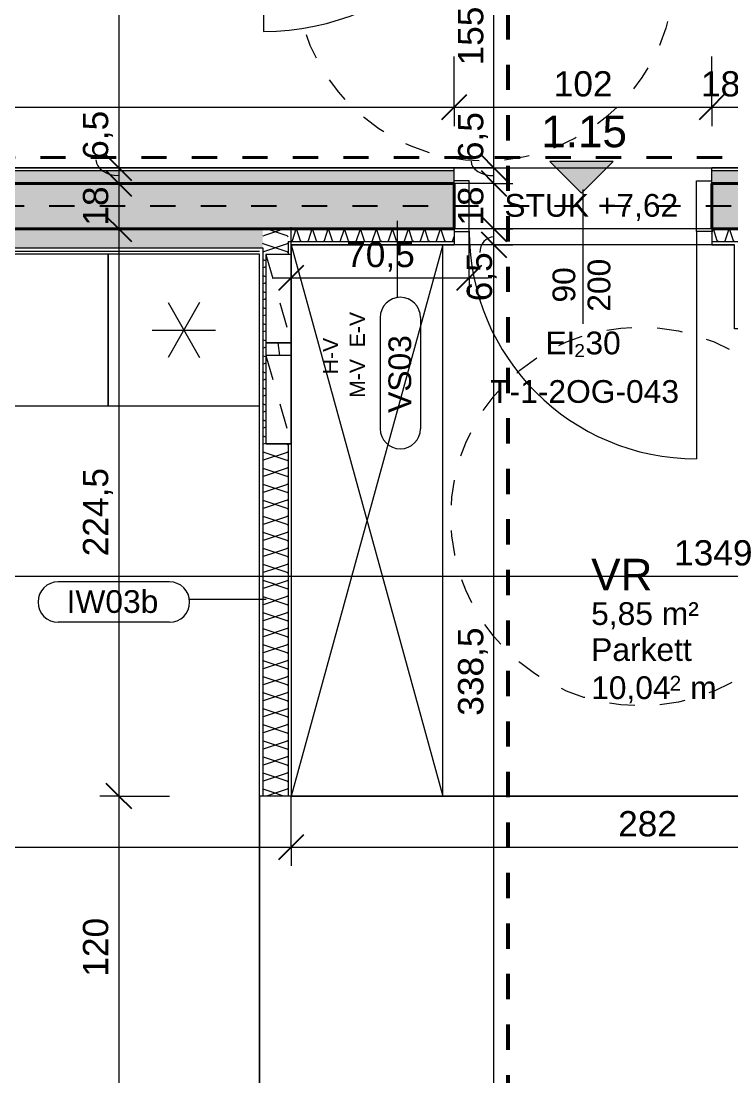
# Model space of a CAD drawing. Header units: metres. Extents: x 3 to 50, y 58.8 to 100.4.
# Drawn here: x 19.338 to 22.153, y 74.944 to 79.123 of the extents above; entities that cross this region are included whole.
import ezdxf

# ---------------------------------------------------------------- set-up
doc = ezdxf.new("R2010")
doc.units = ezdxf.units.M
for name, pattern in [('Achse', [0.009, 0.005, -0.002, 0, -0.002]), ('Strich Punkt Mittel', [0.015875, 0.00635, -0.004763, 0, -0.004763]), ('Verdeckt', [0.003, 0.002, -0.001])]:
    doc.linetypes.add(name, pattern=pattern)
for name, color, linetype, lineweight in [('A_2D', 7, 'Continuous', 13), ('A_Bemassung-50_', 4, 'Continuous', 9), ('A_Bemassung_', 4, 'Continuous', 9), ('A_Beschriftung_', 7, 'Continuous', 9), ('A_Brandabschnitte', 30, 'Verdeckt', 50), ('A_Decken', 8, 'Continuous', 13), ('A_Durchbruch', 7, 'Verdeckt', 5), ('A_Moebel', 6, 'Continuous', 13), ('A_Raeume', 7, 'Continuous', 13), ('A_Raeume_', 7, 'Continuous', 5), ('A_Raeume_Beschriftung_', 7, 'Continuous', 9), ('A_Raster_', 1, 'Continuous', 9), ('A_Sanitaer', 3, 'Continuous', 13), ('A_Tueren', 31, 'Continuous', 13), ('A_Waende', 7, 'Continuous', 13), ('G-ANNO-SYMB_', 111, 'Continuous', 9), ('Text', 130, 'Continuous', 9)]:
    doc.layers.add(name, color=color, linetype=linetype, lineweight=lineweight)
doc.styles.add('Arial_2', font='arial.ttf', dxfattribs={"height": 0.125})
doc.styles.add('Arial_3', font='arial.ttf', dxfattribs={"height": 0.09})
doc.styles.add('Arial_4', font='arial.ttf', dxfattribs={"height": 0.05849})
doc.styles.add('Arial_5', font='arial.ttf', dxfattribs={"height": 0.1})
doc.styles.add('Arial_6', font='arial.ttf', dxfattribs={"height": 0.06})
doc.styles.add('Segoe UI Symbol', font='seguisym.ttf', dxfattribs={"height": 0.09})
doc.dimstyles.new('WGA-Bemaßung', dxfattribs={"dimscale": 0.3048, "dimtxt": 0.102026, "dimasz": 0.328084, "dimexe": 0.246063, "dimexo": 0.0625, "dimgap": 0.04101, "dimtad": 1, "dimdec": 1, "dimlfac": 100, "dimrnd": 0.5, "dimdsep": 46, "dimtxsty": 'Arial_5', "dimblk1": 'OBLIQUE', "dimblk2": 'OBLIQUE', "dimsah": 1, "dimcen": 0.09, "dimdle": 0.246063, "dimazin": 2, "dimtfac": 1, "dimtdec": 4, "dimtix": 1, "dimtmove": 0, "dimatfit": 3, "dimfxl": 0.656168, "dimfxlon": 1, "dimtvp": 1, "dimtolj": 1, "dimtzin": 0, "dimarcsym": 2})
doc.dimstyles.new('WGA-Bemaßung_1', dxfattribs={"dimscale": 0.3048, "dimtxt": 0.102026, "dimasz": 0.328084, "dimexe": 0.246063, "dimexo": 0.0625, "dimgap": 0.04101, "dimtad": 1, "dimdec": 1, "dimlfac": 100, "dimrnd": 0.5, "dimdsep": 46, "dimtxsty": 'Arial_5', "dimblk1": 'OBLIQUE', "dimblk2": 'OBLIQUE', "dimsah": 1, "dimcen": 0.09, "dimdle": 0.246063, "dimazin": 2, "dimtfac": 1, "dimtdec": 4, "dimtix": 1, "dimtmove": 1, "dimatfit": 3, "dimfxl": 0.656168, "dimfxlon": 1, "dimtvp": 1, "dimtolj": 1, "dimtzin": 0, "dimarcsym": 2})
doc.dimstyles.new('WGA-Bemaßung_2', dxfattribs={"dimscale": 0.3048, "dimtxt": 0.102026, "dimasz": 0.328084, "dimexe": 0.246063, "dimexo": 0.0625, "dimgap": 0.04101, "dimtad": 1, "dimdec": 1, "dimlfac": 100, "dimrnd": 0.5, "dimdsep": 46, "dimtxsty": 'Arial_5', "dimblk1": 'OBLIQUE', "dimblk2": 'OBLIQUE', "dimsah": 1, "dimcen": 0.09, "dimdle": 0.246063, "dimazin": 2, "dimtfac": 1, "dimtdec": 4, "dimtix": 1, "dimtmove": 2, "dimatfit": 3, "dimfxl": 0.656168, "dimfxlon": 1, "dimtvp": 1, "dimtolj": 1, "dimtzin": 0, "dimarcsym": 2})
doc.dimstyles.new('WGA-Bemaßung_3', dxfattribs={"dimscale": 0.3048, "dimtxt": 0.102026, "dimasz": 0.328084, "dimexe": 0.246063, "dimexo": 0.0625, "dimgap": 0.04101, "dimtad": 1, "dimdec": 1, "dimlfac": 100, "dimrnd": 0.5, "dimdsep": 46, "dimtxsty": 'Arial_5', "dimblk1": 'OBLIQUE', "dimblk2": 'OBLIQUE', "dimsah": 1, "dimcen": 0.09, "dimdle": 0.246063, "dimazin": 2, "dimtfac": 1, "dimtdec": 4, "dimtix": 1, "dimtmove": 0, "dimatfit": 3, "dimfxl": 0.656168, "dimfxlon": 1, "dimtvp": 1, "dimtolj": 1, "dimtzin": 0, "dimarcsym": 2})

# ---------------------------------------------------------------- blocks, each defined once
blk = doc.blocks.new('UZ_D1 - SL_1000x2000_Schachttür-8451892-263_PP_02OG_BT1')
at = {"layer": 'A_Tueren', "lineweight": 5}
for p, q in [((0.5, 0.0575), (0.5, 1.0575)), ((-0.56, 0.0575), (-0.5, 0.0575)), ((-0.5, 0.0575), (-0.5, -0.0575)), ((0.5, 0.0575), (0.5, -0.0575)), ((0.56, 0.0575), (0.5, 0.0575)), ((-0.5, -0.0575), (-0.56, -0.0575)), ((0.5, -0.0575), (0.56, -0.0575))]:
    blk.add_line(p, q, dxfattribs=at)
blk.add_arc((0.5, 0.0575), 1, 90, 180, dxfattribs=at)
blk = doc.blocks.new('UZ_D1 - SL_0900x2000_Wohnungstür-5426848-263_PP_02OG_BT1')
at = {"layer": 'A_Tueren', "lineweight": 5}
for p, q in [((-0.45, 0.1), (-0.51, 0.1)), ((-0.45, -0.1), (-0.45, 0.1)), ((0.45, 0.1), (0.51, 0.1)), ((0.45, -0.1), (0.45, 0.1)), ((-0.51, -0.1), (-0.45, -0.1)), ((0.51, -0.1), (0.45, -0.1)), ((0.45, -0.1), (0.45, -1))]:
    blk.add_line(p, q, dxfattribs=at)
blk.add_arc((0.45, -0.1), 0.9, 180, 270, dxfattribs=at)
blk = doc.blocks.new('Moeb_Schrank - Schrank_2m_60cm-V80-263_PP_02OG_BT1')
at = {"layer": 'A_Moebel', "color": 8}
for p, q in [((0, 0), (2.1825, 0.6)), ((0, 0.6), (2.1825, 0)), ((2.1825, 0.6), (0, 0.6)), ((0, 0.6), (0, 0)), ((2.1825, 0), (2.1825, 0.6)), ((0, 0), (0.0379, 0)), ((0.3879, 0), (0.4379, 0)), ((0.7879, 0), (2.1825, 0))]:
    blk.add_line(p, q, dxfattribs=at)
blk = doc.blocks.new('Sani_Kueche_Zeile - Tiefe_600-8244226-263_PP_02OG_BT1')
at = {"layer": 'A_Sanitaer'}
for p, q in [((1.8745, -0.5746), (1.8745, 0.0254)), ((-1.2005, -0.2696), (-1.2005, -0.5746)), ((-1.2005, -0.5746), (1.8745, -0.5746))]:
    blk.add_line(p, q, dxfattribs=at)
blk = doc.blocks.new('Allg_Verteiler_Wand - H-V-V81-263_PP_02OG_BT1')
at = {"layer": 'A_2D', "lineweight": 5}
for p, q in [((0.475, 0.0625), (0.125, 0.0625)), ((0.525, 0.0625), (0.475, 0.0625)), ((0.875, 0.0625), (0.525, 0.0625)), ((0.475, -0.0375), (0.525, -0.0375)), ((0.475, -0.0375), (0.525, -0.0375))]:
    blk.add_line(p, q, dxfattribs=at)
at = {"layer": 'A_Durchbruch'}
blk.add_line((0.475, 0.0092), (0.525, 0.0158), dxfattribs=at)
blk.add_line((0.475, 0.0092), (0.525, 0.0158), dxfattribs=at)
blk = doc.blocks.new('Allg_Verteiler_Wand - E-V-11052810-263_PP_02OG_BT1')
at = {"layer": 'A_2D', "lineweight": 5}
for p, q in [((0.475, 0.0625), (0.125, 0.0625)), ((0.125, 0.0625), (0.125, -0.0375)), ((0.475, -0.0375), (0.475, 0.0625)), ((0.475, 0.0625), (0.475, -0.0375)), ((0.125, -0.0375), (0.475, -0.0375)), ((0.125, -0.0375), (0.475, -0.0375))]:
    blk.add_line(p, q, dxfattribs=at)
at = {"layer": 'A_Durchbruch'}
for p, q in [((0.125, -0.0375), (0.475, 0.0625)), ((0.125, 0.0625), (0.125, -0.0375)), ((0.125, -0.0375), (0.475, 0.0625)), ((0.125, 0.0625), (0.125, -0.0375)), ((0.475, 0.0625), (0.475, -0.0375))]:
    blk.add_line(p, q, dxfattribs=at)
blk = doc.blocks.new('Allg_Verteiler_Wand - M-V-11052809-263_PP_02OG_BT1')
at = {"layer": 'A_2D', "lineweight": 5}
for p, q in [((0.475, 0.0625), (0.125, 0.0625)), ((0.125, 0.0625), (0.125, -0.0375)), ((0.475, -0.0375), (0.475, 0.0625)), ((0.475, 0.0625), (0.475, -0.0375)), ((0.125, -0.0375), (0.475, -0.0375)), ((0.125, -0.0375), (0.475, -0.0375))]:
    blk.add_line(p, q, dxfattribs=at)
at = {"layer": 'A_Durchbruch'}
for p, q in [((0.125, -0.0375), (0.475, 0.0625)), ((0.125, 0.0625), (0.125, -0.0375)), ((0.125, -0.0375), (0.475, 0.0625)), ((0.125, 0.0625), (0.125, -0.0375)), ((0.475, 0.0625), (0.475, -0.0375))]:
    blk.add_line(p, q, dxfattribs=at)
blk = doc.blocks.new('MSys_Kueche_Kuehlschrank - 600-V93-263_PP_02OG_BT1')
at = {"layer": 'A_Moebel'}
for p, q in [((-0.6492, 0.0254), (-1.2005, 0.0254)), ((-1.2005, 0.0254), (-1.2005, -0.5746)), ((-0.6492, 0.0254), (-1.2005, 0.0254)), ((-1.2005, 0.0254), (-1.2005, -0.5746)), ((-0.838, -0.1663), (-0.963, -0.3829)), ((-0.963, -0.1663), (-0.838, -0.3829)), ((-1.0255, -0.2746), (-0.7755, -0.2746)), ((-1.2005, -0.5746), (-0.6005, -0.5746)), ((-1.2005, -0.5746), (-0.6005, -0.5746))]:
    blk.add_line(p, q, dxfattribs=at)
blk = doc.blocks.new('DIMBLOCK210-263_PP_02OG_BT1')
at = {"layer": 'A_Bemassung-50_', "transparency": 16777216}
for p, q in [((15.3327, 76.926), (15.3327, 77.126)), ((28.8227, 76.926), (28.8227, 77.126)), ((15.3327, 76.926), (28.8227, 76.926)), ((15.3327, 76.926), (15.3327, 76.851)), ((28.8227, 76.926), (28.8227, 76.851))]:
    blk.add_line(p, q, dxfattribs=at)
at = {"layer": 'A_Bemassung-50_', "lineweight": 35, "transparency": 16777216}
for p, q in [((15.3327, 76.926), (15.3827, 76.976)), ((28.8227, 76.926), (28.8727, 76.976)), ((15.3327, 76.926), (15.2827, 76.876)), ((28.8227, 76.926), (28.7727, 76.876))]:
    blk.add_line(p, q, dxfattribs=at)
at = {"layer": 'A_Bemassung-50_', "color": 0, "transparency": 16777216, "insert": (21.9238, 77.0683), "char_height": 0.1, "width": 0.369177, "attachment_point": 1, "line_spacing_factor": 0.941778, "style": 'Arial_5'}
blk.add_mtext('1349', dxfattribs=at)
blk = doc.blocks.new('_Oblique')
at = {"color": 0, "linetype": 'ByBlock', "lineweight": -2}
blk.add_line((-0.5, -0.5), (0.5, 0.5), dxfattribs=at)
blk = doc.blocks.new('DIMBLOCK241-263_PP_02OG_BT1')
at = {"layer": 'A_Bemassung-50_', "lineweight": 35, "transparency": 16777216}
for p, q in [((21.2107, 78.238), (21.1607, 78.288)), ((21.2107, 78.238), (21.2607, 78.188)), ((21.2107, 74.8555), (21.1607, 74.9055)), ((21.2107, 74.8555), (21.2607, 74.8055))]:
    blk.add_line(p, q, dxfattribs=at)
at = {"layer": 'A_Bemassung-50_', "transparency": 16777216}
for p, q in [((21.2107, 78.238), (21.0107, 78.238)), ((21.2107, 74.8555), (21.2107, 78.238)), ((21.2107, 78.238), (21.2857, 78.238)), ((21.2107, 74.8555), (21.0107, 74.8555)), ((21.2107, 74.8555), (21.2857, 74.8555))]:
    blk.add_line(p, q, dxfattribs=at)
at = {"layer": 'A_Bemassung-50_', "color": 0, "transparency": 16777216, "insert": (21.0683, 76.3733), "char_height": 0.1, "width": 0.416266, "attachment_point": 1, "rotation": 90, "line_spacing_factor": 0.941778, "style": 'Arial_5'}
blk.add_mtext('338,5', dxfattribs=at)
blk = doc.blocks.new('DIMBLOCK242-263_PP_02OG_BT1')
at = {"layer": 'A_Bemassung-50_', "lineweight": 35, "transparency": 16777216}
for p, q in [((21.2107, 78.3005), (21.1607, 78.3505)), ((21.2107, 78.3005), (21.2607, 78.2505)), ((21.2107, 78.238), (21.1607, 78.288)), ((21.2107, 78.238), (21.2607, 78.188))]:
    blk.add_line(p, q, dxfattribs=at)
at = {"layer": 'A_Bemassung-50_', "transparency": 16777216}
for p, q in [((21.2107, 78.3005), (21.0107, 78.3005)), ((21.2107, 78.238), (21.2107, 78.3005)), ((21.2107, 78.3005), (21.2857, 78.3005)), ((21.2107, 78.238), (21.0107, 78.238)), ((21.2107, 78.238), (21.2857, 78.238))]:
    blk.add_line(p, q, dxfattribs=at)
blk.add_ellipse((21.2107, 78.207), major_axis=(0, 0.0622), ratio=0.906055, start_param=0, end_param=1.570796, dxfattribs=at)
at = {"layer": 'A_Bemassung-50_', "color": 0, "transparency": 16777216, "insert": (21.1029, 78.014), "char_height": 0.1, "width": 0.231677, "attachment_point": 1, "rotation": 90, "line_spacing_factor": 0.941778, "style": 'Arial_5'}
blk.add_mtext('6,5', dxfattribs=at)
blk = doc.blocks.new('DIMBLOCK243-263_PP_02OG_BT1')
at = {"layer": 'A_Bemassung-50_', "lineweight": 35, "transparency": 16777216}
for p, q in [((21.2107, 78.4805), (21.1607, 78.5305)), ((21.2107, 78.4805), (21.2607, 78.4305)), ((21.2107, 78.3005), (21.1607, 78.3505)), ((21.2107, 78.3005), (21.2607, 78.2505))]:
    blk.add_line(p, q, dxfattribs=at)
at = {"layer": 'A_Bemassung-50_', "transparency": 16777216}
for p, q in [((21.2107, 78.4805), (21.0107, 78.4805)), ((21.2107, 78.3005), (21.2107, 78.4805)), ((21.2107, 78.4805), (21.2857, 78.4805)), ((21.2107, 78.3005), (21.0107, 78.3005)), ((21.2107, 78.3005), (21.2857, 78.3005))]:
    blk.add_line(p, q, dxfattribs=at)
at = {"layer": 'A_Bemassung-50_', "color": 0, "transparency": 16777216, "insert": (21.0683, 78.3136), "char_height": 0.1, "width": 0.184588, "attachment_point": 1, "rotation": 90, "line_spacing_factor": 0.941778, "style": 'Arial_5'}
blk.add_mtext('18', dxfattribs=at)
blk = doc.blocks.new('DIMBLOCK244-263_PP_02OG_BT1')
at = {"layer": 'A_Bemassung-50_', "lineweight": 35, "transparency": 16777216}
for p, q in [((21.2107, 78.543), (21.1607, 78.593)), ((21.2107, 78.543), (21.2607, 78.493)), ((21.2107, 78.4805), (21.1607, 78.5305)), ((21.2107, 78.4805), (21.2607, 78.4305))]:
    blk.add_line(p, q, dxfattribs=at)
at = {"layer": 'A_Bemassung-50_', "transparency": 16777216}
for p, q in [((21.2107, 78.543), (21.0107, 78.543)), ((21.2107, 78.4805), (21.2107, 78.543)), ((21.2107, 78.543), (21.2857, 78.543)), ((21.2107, 78.4805), (21.0107, 78.4805)), ((21.2107, 78.4805), (21.2857, 78.4805))]:
    blk.add_line(p, q, dxfattribs=at)
blk.add_ellipse((21.2107, 78.5691), major_axis=(0.091, 0), ratio=0.630823, start_param=3.141593, end_param=4.712389, dxfattribs=at)
at = {"layer": 'A_Bemassung-50_', "color": 0, "transparency": 16777216, "insert": (21.0683, 78.5691), "char_height": 0.1, "width": 0.231677, "attachment_point": 1, "rotation": 90, "line_spacing_factor": 0.941778, "style": 'Arial_5'}
blk.add_mtext('6,5', dxfattribs=at)
blk = doc.blocks.new('DIMBLOCK245-263_PP_02OG_BT1')
at = {"layer": 'A_Bemassung-50_', "lineweight": 35, "transparency": 16777216}
for p, q in [((21.2107, 80.093), (21.1607, 80.143)), ((21.2107, 80.093), (21.2607, 80.043)), ((21.2107, 78.543), (21.1607, 78.593)), ((21.2107, 78.543), (21.2607, 78.493))]:
    blk.add_line(p, q, dxfattribs=at)
at = {"layer": 'A_Bemassung-50_', "transparency": 16777216}
for p, q in [((21.2107, 80.093), (21.0107, 80.093)), ((21.2107, 78.543), (21.2107, 80.093)), ((21.2107, 80.093), (21.2857, 80.093)), ((21.2107, 78.543), (21.0107, 78.543)), ((21.2107, 78.543), (21.2857, 78.543))]:
    blk.add_line(p, q, dxfattribs=at)
at = {"layer": 'A_Bemassung-50_', "color": 0, "transparency": 16777216, "insert": (21.0683, 78.9478), "char_height": 0.1, "width": 0.276883, "attachment_point": 1, "rotation": 90, "line_spacing_factor": 0.941778, "style": 'Arial_5'}
blk.add_mtext('155', dxfattribs=at)
blk = doc.blocks.new('DIMBLOCK536-263_PP_02OG_BT1')
at = {"layer": 'A_Bemassung-50_', "transparency": 16777216}
for p, q in [((21.0527, 78.7829), (21.0527, 78.9829)), ((16.5127, 78.7829), (16.5127, 78.8579)), ((16.5127, 78.7829), (21.0527, 78.7829)), ((16.5127, 78.7829), (16.5127, 78.5829)), ((21.0527, 78.7829), (21.0527, 78.7079))]:
    blk.add_line(p, q, dxfattribs=at)
at = {"layer": 'A_Bemassung-50_', "lineweight": 35, "transparency": 16777216}
for p, q in [((16.5127, 78.7829), (16.5627, 78.8329)), ((21.0527, 78.7829), (21.1027, 78.8329)), ((16.5127, 78.7829), (16.4627, 78.7329)), ((21.0527, 78.7829), (21.0027, 78.7329))]:
    blk.add_line(p, q, dxfattribs=at)
at = {"layer": 'A_Bemassung-50_', "color": 0, "transparency": 16777216, "insert": (18.6673, 78.9252), "char_height": 0.1, "width": 0.276883, "attachment_point": 1, "line_spacing_factor": 0.941778, "style": 'Arial_5'}
blk.add_mtext('454', dxfattribs=at)
blk = doc.blocks.new('DIMBLOCK537-263_PP_02OG_BT1')
at = {"layer": 'A_Bemassung-50_', "transparency": 16777216}
for p, q in [((21.0527, 78.7829), (21.0527, 78.9829)), ((22.0727, 78.7829), (22.0727, 78.9829)), ((21.0527, 78.7829), (22.0727, 78.7829)), ((21.0527, 78.7829), (21.0527, 78.7079)), ((22.0727, 78.7829), (22.0727, 78.7079))]:
    blk.add_line(p, q, dxfattribs=at)
at = {"layer": 'A_Bemassung-50_', "lineweight": 35, "transparency": 16777216}
for p, q in [((21.0527, 78.7829), (21.1027, 78.8329)), ((22.0727, 78.7829), (22.1227, 78.8329)), ((21.0527, 78.7829), (21.0027, 78.7329)), ((22.0727, 78.7829), (22.0227, 78.7329))]:
    blk.add_line(p, q, dxfattribs=at)
at = {"layer": 'A_Bemassung-50_', "color": 0, "transparency": 16777216, "insert": (21.4473, 78.9252), "char_height": 0.1, "width": 0.276883, "attachment_point": 1, "line_spacing_factor": 0.941778, "style": 'Arial_5'}
blk.add_mtext('102', dxfattribs=at)
blk = doc.blocks.new('DIMBLOCK538-263_PP_02OG_BT1')
at = {"layer": 'A_Bemassung-50_', "transparency": 16777216}
for p, q in [((22.0727, 78.7829), (22.0727, 78.9829)), ((22.2577, 78.7829), (22.2577, 78.8579)), ((22.0727, 78.7829), (22.2577, 78.7829)), ((22.0727, 78.7829), (22.0727, 78.7079)), ((22.2577, 78.7829), (22.2577, 78.5829))]:
    blk.add_line(p, q, dxfattribs=at)
at = {"layer": 'A_Bemassung-50_', "lineweight": 35, "transparency": 16777216}
for p, q in [((22.0727, 78.7829), (22.1227, 78.8329)), ((22.2577, 78.7829), (22.3077, 78.8329)), ((22.0727, 78.7829), (22.0227, 78.7329)), ((22.2577, 78.7829), (22.2077, 78.7329))]:
    blk.add_line(p, q, dxfattribs=at)
at = {"layer": 'A_Bemassung-50_', "color": 0, "transparency": 16777216, "insert": (22.0302, 78.9252), "char_height": 0.1, "width": 0.323972, "attachment_point": 1, "line_spacing_factor": 0.941778, "style": 'Arial_5'}
blk.add_mtext('18,5', dxfattribs=at)
blk = doc.blocks.new('BS_Tuer_PP - unten-10002439-263_PP_02OG_BT1')
at = {"layer": 'A_Beschriftung_'}
blk.add_line((0, 0.000124), (0, -0.010513), dxfattribs=at)
blk = doc.blocks.new('BS_Raum_Top_Pfeil - unten_rechts-2842559-263_PP_02OG_BT1')
at = {"layer": 'A_Raeume_Beschriftung_'}
blk.add_hatch(color=256, dxfattribs=at).paths.add_polyline_path([(-0.0025, -0.0075), (0, -0.005), (0.0025, -0.0075)])
for p, q in [((0, -0.005), (-0.0025, -0.0075)), ((0.0025, -0.0075), (0, -0.005)), ((-0.0025, -0.0075), (0.0025, -0.0075))]:
    blk.add_line(p, q, dxfattribs=at)
blk = doc.blocks.new('DIMBLOCK572-263_PP_02OG_BT1')
at = {"layer": 'A_Bemassung-50_', "transparency": 16777216}
for p, q in [((20.4077, 78.1072), (20.4077, 78.3072)), ((21.1127, 78.1072), (21.1127, 78.3072)), ((20.3327, 78.1072), (21.1877, 78.1072)), ((20.4077, 78.1072), (20.4077, 78.0322)), ((21.1127, 78.1072), (21.1127, 78.0322))]:
    blk.add_line(p, q, dxfattribs=at)
at = {"layer": 'A_Bemassung-50_', "lineweight": 35, "transparency": 16777216}
for p, q in [((20.4077, 78.1072), (20.4577, 78.1572)), ((21.1127, 78.1072), (21.1627, 78.1572)), ((20.4077, 78.1072), (20.3577, 78.0572)), ((21.1127, 78.1072), (21.0627, 78.0572))]:
    blk.add_line(p, q, dxfattribs=at)
at = {"layer": 'A_Bemassung-50_', "color": 0, "transparency": 16777216, "insert": (20.6252, 78.2495), "char_height": 0.1, "width": 0.323972, "attachment_point": 1, "line_spacing_factor": 0.941778, "style": 'Arial_5'}
blk.add_mtext('70,5', dxfattribs=at)
blk = doc.blocks.new('DIMBLOCK611-263_PP_02OG_BT1')
at = {"layer": 'A_Bemassung-50_', "transparency": 16777216}
for p, q in [((15.5752, 75.8535), (15.5752, 76.0535)), ((20.4077, 75.8535), (20.4077, 76.0535)), ((15.5752, 75.8535), (20.4077, 75.8535)), ((15.5752, 75.8535), (15.5752, 75.7785)), ((20.4077, 75.8535), (20.4077, 75.7785))]:
    blk.add_line(p, q, dxfattribs=at)
at = {"layer": 'A_Bemassung-50_', "lineweight": 35, "transparency": 16777216}
for p, q in [((15.5752, 75.8535), (15.6252, 75.9035)), ((20.4077, 75.8535), (20.4577, 75.9035)), ((15.5752, 75.8535), (15.5252, 75.8035)), ((20.4077, 75.8535), (20.3577, 75.8035))]:
    blk.add_line(p, q, dxfattribs=at)
at = {"layer": 'A_Bemassung-50_', "color": 0, "transparency": 16777216, "insert": (17.818, 75.9958), "char_height": 0.1, "width": 0.416266, "attachment_point": 1, "line_spacing_factor": 0.941778, "style": 'Arial_5'}
blk.add_mtext('483,5', dxfattribs=at)
blk = doc.blocks.new('DIMBLOCK612-263_PP_02OG_BT1')
at = {"layer": 'A_Bemassung-50_', "transparency": 16777216}
for p, q in [((20.4077, 75.8535), (20.4077, 76.0535)), ((23.2277, 75.8535), (23.2277, 76.0535)), ((20.4077, 75.8535), (23.2277, 75.8535)), ((20.4077, 75.8535), (20.4077, 75.7785)), ((23.2277, 75.8535), (23.2277, 75.7785))]:
    blk.add_line(p, q, dxfattribs=at)
at = {"layer": 'A_Bemassung-50_', "lineweight": 35, "transparency": 16777216}
for p, q in [((20.4077, 75.8535), (20.4577, 75.9035)), ((23.2277, 75.8535), (23.2777, 75.9035)), ((20.4077, 75.8535), (20.3577, 75.8035)), ((23.2277, 75.8535), (23.1777, 75.8035))]:
    blk.add_line(p, q, dxfattribs=at)
at = {"layer": 'A_Bemassung-50_', "color": 0, "transparency": 16777216, "insert": (21.7023, 75.9958), "char_height": 0.1, "width": 0.276883, "attachment_point": 1, "line_spacing_factor": 0.941778, "style": 'Arial_5'}
blk.add_mtext('282', dxfattribs=at)
blk = doc.blocks.new('DIMBLOCK648-263_PP_02OG_BT1')
at = {"layer": 'A_Bemassung-50_', "lineweight": 35, "transparency": 16777216}
for p, q in [((19.7253, 80.093), (19.6753, 80.143)), ((19.7253, 80.093), (19.7753, 80.043)), ((19.7253, 78.543), (19.6753, 78.593)), ((19.7253, 78.543), (19.7753, 78.493))]:
    blk.add_line(p, q, dxfattribs=at)
at = {"layer": 'A_Bemassung-50_', "transparency": 16777216}
for p, q in [((19.7253, 80.093), (19.6503, 80.093)), ((19.7253, 80.093), (19.7253, 78.543)), ((19.7253, 80.093), (19.9253, 80.093)), ((19.7253, 78.543), (19.6503, 78.543)), ((19.7253, 78.543), (19.9253, 78.543))]:
    blk.add_line(p, q, dxfattribs=at)
at = {"layer": 'A_Bemassung-50_', "color": 0, "transparency": 16777216, "insert": (19.583, 79.2026), "char_height": 0.1, "width": 0.276883, "attachment_point": 1, "rotation": 90, "line_spacing_factor": 0.941778, "style": 'Arial_5'}
blk.add_mtext('155', dxfattribs=at)
blk = doc.blocks.new('DIMBLOCK649-263_PP_02OG_BT1')
at = {"layer": 'A_Bemassung-50_', "lineweight": 35, "transparency": 16777216}
for p, q in [((19.7253, 78.543), (19.6753, 78.593)), ((19.7253, 78.543), (19.7753, 78.493)), ((19.7253, 78.4805), (19.6753, 78.5305)), ((19.7253, 78.4805), (19.7753, 78.4305))]:
    blk.add_line(p, q, dxfattribs=at)
at = {"layer": 'A_Bemassung-50_', "transparency": 16777216}
for p, q in [((19.7253, 78.543), (19.6503, 78.543)), ((19.7253, 78.543), (19.7253, 78.4805)), ((19.7253, 78.543), (19.9253, 78.543)), ((19.7253, 78.4805), (19.6503, 78.4805)), ((19.7253, 78.4805), (19.9253, 78.4805))]:
    blk.add_line(p, q, dxfattribs=at)
blk.add_ellipse((19.7253, 78.5743), major_axis=(0.091, 0), ratio=0.687295, start_param=3.141593, end_param=4.712389, dxfattribs=at)
at = {"layer": 'A_Bemassung-50_', "color": 0, "transparency": 16777216, "insert": (19.583, 78.5743), "char_height": 0.1, "width": 0.231677, "attachment_point": 1, "rotation": 90, "line_spacing_factor": 0.941778, "style": 'Arial_5'}
blk.add_mtext('6,5', dxfattribs=at)
blk = doc.blocks.new('DIMBLOCK650-263_PP_02OG_BT1')
at = {"layer": 'A_Bemassung-50_', "lineweight": 35, "transparency": 16777216}
for p, q in [((19.7253, 78.4805), (19.6753, 78.5305)), ((19.7253, 78.4805), (19.7753, 78.4305)), ((19.7253, 78.3005), (19.6753, 78.3505)), ((19.7253, 78.3005), (19.7753, 78.2505))]:
    blk.add_line(p, q, dxfattribs=at)
at = {"layer": 'A_Bemassung-50_', "transparency": 16777216}
for p, q in [((19.7253, 78.4805), (19.6503, 78.4805)), ((19.7253, 78.4805), (19.7253, 78.3005)), ((19.7253, 78.4805), (19.9253, 78.4805)), ((19.7253, 78.3005), (19.6503, 78.3005)), ((19.7253, 78.3005), (19.9253, 78.3005))]:
    blk.add_line(p, q, dxfattribs=at)
at = {"layer": 'A_Bemassung-50_', "color": 0, "transparency": 16777216, "insert": (19.583, 78.3136), "char_height": 0.1, "width": 0.184588, "attachment_point": 1, "rotation": 90, "line_spacing_factor": 0.941778, "style": 'Arial_5'}
blk.add_mtext('18', dxfattribs=at)
blk = doc.blocks.new('DIMBLOCK651-263_PP_02OG_BT1')
at = {"layer": 'A_Bemassung-50_', "lineweight": 35, "transparency": 16777216}
for p, q in [((19.7253, 78.3005), (19.6753, 78.3505)), ((19.7253, 78.3005), (19.7753, 78.2505)), ((19.7253, 76.0555), (19.6753, 76.1055)), ((19.7253, 76.0555), (19.7753, 76.0055))]:
    blk.add_line(p, q, dxfattribs=at)
at = {"layer": 'A_Bemassung-50_', "transparency": 16777216}
for p, q in [((19.7253, 78.3005), (19.6503, 78.3005)), ((19.7253, 78.3005), (19.7253, 76.0555)), ((19.7253, 78.3005), (19.9253, 78.3005)), ((19.7253, 76.0555), (19.6503, 76.0555)), ((19.7253, 76.0555), (19.9253, 76.0555))]:
    blk.add_line(p, q, dxfattribs=at)
at = {"layer": 'A_Bemassung-50_', "color": 0, "transparency": 16777216, "insert": (19.583, 77.0046), "char_height": 0.1, "width": 0.416266, "attachment_point": 1, "rotation": 90, "line_spacing_factor": 0.941778, "style": 'Arial_5'}
blk.add_mtext('224,5', dxfattribs=at)
blk = doc.blocks.new('DIMBLOCK652-263_PP_02OG_BT1')
at = {"layer": 'A_Bemassung-50_', "lineweight": 35, "transparency": 16777216}
for p, q in [((19.7253, 76.0555), (19.6753, 76.1055)), ((19.7253, 76.0555), (19.7753, 76.0055)), ((19.7253, 74.8555), (19.6753, 74.9055)), ((19.7253, 74.8555), (19.7753, 74.8055))]:
    blk.add_line(p, q, dxfattribs=at)
at = {"layer": 'A_Bemassung-50_', "transparency": 16777216}
for p, q in [((19.7253, 76.0555), (19.6503, 76.0555)), ((19.7253, 76.0555), (19.7253, 74.8555)), ((19.7253, 76.0555), (19.9253, 76.0555)), ((19.7253, 74.8555), (19.6503, 74.8555)), ((19.7253, 74.8555), (19.9253, 74.8555))]:
    blk.add_line(p, q, dxfattribs=at)
at = {"layer": 'A_Bemassung-50_', "color": 0, "transparency": 16777216, "insert": (19.583, 75.3401), "char_height": 0.1, "width": 0.276883, "attachment_point": 1, "rotation": 90, "line_spacing_factor": 0.941778, "style": 'Arial_5'}
blk.add_mtext('120', dxfattribs=at)
blk = doc.blocks.new('BS_Wand_Lollipop - links_unten-2026911-263_PP_02OG_BT1')
at = {"layer": 'A_Beschriftung_'}
for p, q in [((-0.00467, 0.001367), (-0.01347, 0.001367)), ((-0.003087, 0), (0.003, 0)), ((-0.00467, -0.001833), (-0.01347, -0.001833))]:
    blk.add_line(p, q, dxfattribs=at)
for centre, start, end in [((-0.01347, -0.000233), 90, 270), ((-0.00467, -0.000233), 270, 90)]:
    blk.add_arc(centre, 0.0016, start, end, dxfattribs=at)

msp = doc.modelspace()

# ---------------------------------------------------------------- hatches: boundary and pattern name
at = {"layer": 'A_Waende', "lineweight": 5}
h = msp.add_hatch(dxfattribs=at)
h.set_pattern_fill('FP_14', color=250, angle=-225, style=0, pattern_type=2)
h.set_pattern_definition([(225, (28.90794, 78.54259), (-0.12700345, -0.2539998), [0.02245, -0.15715]), (225, (28.85986, 78.43228), (-0.12700345, -0.2539998), [0.02245, -0.15715]), (225, (28.8443, 78.54259), (-0.12700345, -0.2539998), [0.02245, -0.15715]), (225, (28.79692, 78.43158), (-0.12700345, -0.2539998), [0.02245, -0.15715]), (251.565, (28.892383, 78.527036), (-0.12700069, -0.50799766), [0.0502, -0.35141]), (251.565, (28.87612, 78.47966), (-0.12700069, -0.50799766), [0.0502, -0.35141]), (251.565, (28.828743, 78.527036), (-0.12700069, -0.50799766), [0.0502, -0.35141]), (251.565, (28.81248, 78.47966), (-0.12700069, -0.50799766), [0.0502, -0.35141]), (315, (28.89168, 78.43158), (-0.12700345, 0.2539998), [0.02245, -0.15715]), (315, (28.8443, 78.54259), (-0.12700345, 0.2539998), [0.02245, -0.15715]), (315, (28.82804, 78.43158), (-0.12700345, 0.2539998), [0.02245, -0.15715]), (315, (28.78066, 78.54259), (-0.12700345, 0.2539998), [0.02245, -0.15715]), (288.435, (28.87612, 78.47966), (-0.12700069, 0.50799766), [0.0502, -0.35141]), (288.435, (28.859856, 78.527036), (-0.12700069, 0.50799766), [0.0502, -0.35141]), (288.435, (28.81248, 78.47966), (-0.12700069, 0.50799766), [0.0502, -0.35141]), (288.435, (28.796217, 78.527036), (-0.12700069, 0.50799766), [0.0502, -0.35141])])
h.paths.add_polyline_path([(21.0277, 78.4805), (21.0527, 78.4805), (21.0527, 78.5305), (15.5127, 78.5305), (15.5127, 78.4805), (20.234, 78.4805)])
h.paths.add_polyline_path([(42.2184, 78.4805), (42.3027, 78.4805), (42.3027, 78.5305), (36.6327, 78.5305), (36.6327, 78.4805), (41.9573, 78.4805)])
h.paths.add_polyline_path([(30.132, 78.4805), (35.6127, 78.4805), (35.6127, 78.5305), (22.0727, 78.5305), (22.0727, 78.4805), (29.0027, 78.4805)])
h = msp.add_hatch(dxfattribs=at)
h.set_pattern_fill('FP_4', color=250, style=0, pattern_type=2)
h.set_pattern_definition([(45, (0, 0), (-0.08980256, 0.08980256), []), (45, (0.0898, 0), (-0.08980256, 0.08980256), [0.0635, -0.03175])])
h.paths.add_polyline_path([(20.5875, 78.3005), (21.0527, 78.3005), (21.0527, 78.4805), (15.5127, 78.4805), (15.5127, 78.3005), (20.4915, 78.3005)])
h.paths.add_polyline_path([(23.3527, 78.3005), (35.6127, 78.3005), (35.6127, 78.4805), (22.0727, 78.4805), (22.0727, 78.3005), (23.3377, 78.3005)])
h.paths.add_polyline_path([(36.7527, 78.3005), (42.3027, 78.3005), (42.3027, 78.4805), (36.6327, 78.4805), (36.6327, 78.3005), (36.7352, 78.3005)])
h = msp.add_hatch(dxfattribs=at)
h.set_pattern_fill('FP_108', color=250, angle=135, style=0, pattern_type=2)
h.set_pattern_definition([(45, (18.44559, 78.20035), (0.1270034, 0.254), [0.02245, -0.15715]), (45, (18.49296, 78.31137), (0.1270034, 0.254), [0.02245, -0.15715]), (45, (18.50923, 78.20035), (0.1270034, 0.254), [0.02245, -0.15715]), (45, (18.5566, 78.31137), (0.1270034, 0.254), [0.02245, -0.15715]), (71.565, (18.461144, 78.21591), (0.1270007, 0.5079977), [0.0502, -0.35141]), (71.565, (18.4767, 78.263993), (0.1270007, 0.50799766), [0.0502, -0.35141]), (71.565, (18.524783, 78.21591), (0.1270007, 0.50799766), [0.0502, -0.35141]), (71.565, (18.54034, 78.263993), (0.1270007, 0.50799766), [0.0502, -0.35141]), (135, (18.46114, 78.31208), (0.1270034, -0.254), [0.02245, -0.15715]), (135, (18.50923, 78.20035), (0.1270034, -0.254), [0.02245, -0.15715]), (135, (18.52478, 78.31208), (0.1270034, -0.254), [0.02245, -0.15715]), (135, (18.57216, 78.20106), (0.1270034, -0.254), [0.02245, -0.15715]), (108.435, (18.4767, 78.263993), (0.1270007, -0.50799766), [0.0502, -0.35141]), (108.435, (18.492964, 78.216617), (0.1270007, -0.50799766), [0.0502, -0.35141]), (108.435, (18.54034, 78.263993), (0.1270007, -0.50799766), [0.0502, -0.35141]), (108.435, (18.556603, 78.216617), (0.1270007, -0.50799766), [0.0502, -0.35141])])
h.paths.add_polyline_path([(20.234, 78.2255), (20.2952, 78.2255), (20.2952, 78.3005), (16.6077, 78.3005), (16.6077, 78.2255), (20.2003, 78.2255)])
h = msp.add_hatch(dxfattribs=at)
h.set_pattern_fill('FP_117', color=250, angle=315, style=0, pattern_type=2)
h.set_pattern_definition([(135, (20.4071, 77.17788), (-0.254, 0.1270034), [0.02245, -0.15715]), (135, (20.29679, 77.22596), (-0.254, 0.1270034), [0.02245, -0.15715]), (135, (20.4071, 77.24152), (-0.254, 0.1270034), [0.02245, -0.15715]), (135, (20.29609, 77.28889), (-0.254, 0.1270034), [0.02245, -0.15715]), (161.565, (20.391545, 77.193433), (-0.5079977, 0.1270007), [0.0502, -0.35141]), (161.565, (20.34417, 77.209697), (-0.5079977, 0.1270007), [0.0502, -0.35141]), (161.565, (20.391545, 77.257073), (-0.5079977, 0.1270007), [0.0502, -0.35141]), (161.565, (20.34417, 77.273336), (-0.5079977, 0.1270007), [0.0502, -0.35141]), (225, (20.29679, 77.19343), (0.254, 0.1270034), [0.02245, -0.15715]), (225, (20.4071, 77.24152), (0.254, 0.1270034), [0.02245, -0.15715]), (225, (20.29679, 77.25707), (0.254, 0.1270034), [0.02245, -0.15715]), (225, (20.40781, 77.30445), (0.254, 0.1270034), [0.02245, -0.15715]), (198.435, (20.34417, 77.209697), (0.5079977, 0.1270007), [0.0502, -0.35141]), (198.435, (20.391545, 77.22596), (0.5079977, 0.1270007), [0.0502, -0.35141]), (198.435, (20.34417, 77.273336), (0.5079977, 0.1270007), [0.0502, -0.35141]), (198.435, (20.392252, 77.288893), (0.5079977, 0.1270007), [0.0502, -0.35141])])
h.paths.add_polyline_path([(20.3952, 76.0555), (20.3952, 77.4501), (20.3077, 77.4501), (20.3077, 78.2001), (20.3952, 78.2005), (20.3952, 78.3005), (20.2952, 78.3005), (20.2952, 76.0555)])
h = msp.add_hatch(dxfattribs=at)
h.set_pattern_fill('FP_168', color=250, angle=135, style=0, pattern_type=2)
h.set_pattern_definition([(45, (21.28533, 78.23854), (0.1270034, 0.254), [0.02245, -0.15715]), (45, (21.3327, 78.34955), (0.1270034, 0.254), [0.02245, -0.15715]), (45, (21.34826, 78.23783), (0.1270034, 0.254), [0.02245, -0.15715]), (45, (21.39634, 78.34955), (0.1270034, 0.254), [0.02245, -0.15715]), (71.565, (21.300885, 78.254093), (0.1270007, 0.5079977), [0.0502, -0.35141]), (71.565, (21.31715, 78.30147), (0.1270007, 0.5079977), [0.0502, -0.35141]), (71.565, (21.364524, 78.254093), (0.1270007, 0.5079977), [0.0502, -0.35141]), (71.565, (21.380788, 78.30147), (0.1270007, 0.5079977), [0.0502, -0.35141]), (135, (21.300885, 78.34885), (0.1270034, -0.254), [0.02245, -0.15715]), (135, (21.34826, 78.23783), (0.1270034, -0.254), [0.02245, -0.15715]), (135, (21.36452, 78.34885), (0.1270034, -0.254), [0.02245, -0.15715]), (135, (21.4119, 78.23783), (0.1270034, -0.254), [0.02245, -0.15715]), (108.435, (21.31715, 78.30147), (0.1270007, -0.5079977), [0.0502, -0.35141]), (108.435, (21.332704, 78.253386), (0.1270007, -0.5079977), [0.0502, -0.35141]), (108.435, (21.380788, 78.30147), (0.1270007, -0.5079977), [0.0502, -0.35141]), (108.435, (21.396344, 78.253386), (0.1270007, -0.5079977), [0.0502, -0.35141])])
h.paths.add_polyline_path([(22.2077, 78.2505), (22.2077, 78.3005), (22.0727, 78.3005), (22.0727, 78.2505), (22.1927, 78.2505)])
h.paths.add_polyline_path([(20.4077, 78.2505), (21.0527, 78.2505), (21.0527, 78.3005), (20.3952, 78.3005), (20.3952, 78.2505)])

# ---------------------------------------------------------------- linework, layer by layer
at = {"layer": 'A_2D', "linetype": 'Verdeckt', "lineweight": 5}
for centre in [(21.1745, 79.319), (21.7901, 77.1623)]:
    msp.add_circle(centre, 0.75, dxfattribs=at)
at = {"layer": 'A_Brandabschnitte'}
msp.add_line((15.6144, 78.583), (42.2544, 78.583), dxfattribs=at)
at = {"layer": 'A_Decken'}
for p, q in [((22.0727, 78.3005), (21.0527, 78.3005)), ((20.2827, 78.2005), (16.6077, 78.2005)), ((20.4077, 77.4501), (20.4077, 76.0555))]:
    msp.add_line(p, q, dxfattribs=at)
at = {"layer": 'A_Raeume', "color": 8, "linetype": 'Verdeckt'}
for p, q in [((20.2827, 76.0555), (20.2827, 74.8555)), ((20.4077, 76.0555), (21.0077, 76.0555)), ((21.0077, 76.0555), (22.6277, 76.0555))]:
    msp.add_line(p, q, dxfattribs=at)
at = {"layer": 'A_Raeume_', "flags": 128}
for points in [[(42.3027, 78.543), (42.3027, 80.093), (22.0777, 80.093), (22.0147, 80.093), (21.4152, 80.093), (20.2393, 80.093), (20.2377, 80.093), (20.1477, 80.1555), (18.3293, 80.1555), (18.3277, 80.1555), (18.3277, 80.093), (15.5752, 80.093), (15.5752, 78.543)], [(23.2527, 77.9055), (22.1627, 77.9055), (22.1627, 78.238), (20.4077, 78.238), (20.4077, 76.0555), (20.4204, 76.0555), (23.2527, 76.0555)], [(15.5752, 71.178), (19.1391, 71.178), (19.1391, 74.8555), (20.2827, 74.8555), (20.2827, 75.9177), (20.2827, 76.0555), (20.2827, 78.2005), (16.6077, 78.2005), (16.6077, 77.9055), (15.5752, 77.9055)], [(20.2827, 74.8555), (22.1677, 74.8555), (25.3941, 74.8555), (27.1977, 74.8555), (27.1977, 75.973), (27.1977, 76.0555), (24.4077, 76.0555), (23.3027, 76.0555), (23.2777, 76.0555), (23.1497, 76.0555), (20.2827, 76.0555)]]:
    msp.add_lwpolyline(points, close=True, dxfattribs=at)
at = {"layer": 'A_Raster_', "linetype": 'Strich Punkt Mittel', "lineweight": 35}
msp.add_line((48.1498, 78.3905), (3.3483, 78.3905), dxfattribs=at)
at = {"layer": 'A_Waende', "color": 10}
for p, q in [((21.0527, 78.543), (15.5752, 78.543)), ((21.0527, 78.5305), (21.0527, 78.543)), ((35.6127, 78.543), (22.0727, 78.543)), ((22.0727, 78.5305), (22.0727, 78.543)), ((21.0527, 78.5305), (15.5627, 78.5305)), ((35.6127, 78.5305), (22.0727, 78.5305)), ((20.3952, 78.2505), (20.3952, 78.2001)), ((20.3952, 78.2505), (21.0527, 78.2505)), ((21.0527, 78.2505), (21.0527, 78.238)), ((22.0727, 78.2505), (22.0727, 78.238)), ((22.0727, 78.2505), (22.2077, 78.2505)), ((16.6077, 78.2255), (20.2952, 78.2255)), ((20.2952, 78.2255), (20.2952, 76.0555)), ((20.4077, 78.238), (21.0527, 78.238)), ((22.0727, 78.238), (22.1627, 78.238)), ((20.2827, 76.0555), (20.2827, 78.2005)), ((20.3952, 77.4501), (20.3952, 76.0555)), ((20.2952, 76.0555), (20.2827, 76.0555)), ((20.4077, 76.0555), (20.3952, 76.0555))]:
    msp.add_line(p, q, dxfattribs=at)
at = {"layer": 'A_Waende', "color": 250, "lineweight": 5}
for p, q in [((21.0527, 78.4805), (21.0527, 78.5305)), ((22.0727, 78.4805), (22.0727, 78.5305)), ((21.0527, 78.3005), (21.0527, 78.2505)), ((22.0727, 78.3005), (22.0727, 78.2505)), ((20.3952, 76.0555), (20.2952, 76.0555))]:
    msp.add_line(p, q, dxfattribs=at)
at = {"layer": 'A_Waende', "lineweight": 50}
for p, q in [((21.0527, 78.4805), (15.5127, 78.4805)), ((21.0527, 78.4805), (21.0527, 78.3005)), ((22.0727, 78.4805), (22.0727, 78.3005)), ((35.6127, 78.4805), (22.0727, 78.4805)), ((15.5127, 78.3005), (20.2827, 78.3005)), ((21.0527, 78.3005), (20.1866, 78.3005)), ((22.2077, 78.3005), (22.0727, 78.3005))]:
    msp.add_line(p, q, dxfattribs=at)
at = {"layer": 'A_Waende', "lineweight": 18}
msp.add_line((16.6077, 78.213), (20.2827, 78.213), dxfattribs=at)
at = {"layer": 'A_Waende'}
msp.add_line((20.4077, 78.238), (20.4077, 77.4501), dxfattribs=at)
at = {"layer": 'G-ANNO-SYMB_', "linetype": 'Achse', "lineweight": 70}
msp.add_line((21.2652, 91.551), (21.2652, 68.0037), dxfattribs=at)

# ---------------------------------------------------------------- block references
at = {"layer": 'A_2D', "rotation": 269.9999999999974}
for name, p in [('Allg_Verteiler_Wand - H-V-V81-263_PP_02OG_BT1', (20.3452, 78.3251)), ('Allg_Verteiler_Wand - M-V-11052809-263_PP_02OG_BT1', (20.3452, 78.3251)), ('Allg_Verteiler_Wand - E-V-11052810-263_PP_02OG_BT1', (20.3452, 77.9251))]:
    msp.add_blockref(name, p, dxfattribs=at)
at = {"layer": 'A_Beschriftung_', "xscale": 49.99999999999998, "yscale": 49.99999999999998, "zscale": 49.99999999999998}
for name, p in [('BS_Tuer_PP - unten-10002439-263_PP_02OG_BT1', (21.5627, 78.4503)), ('BS_Wand_Lollipop - links_unten-2026911-263_PP_02OG_BT1', (20.1589, 76.8351))]:
    msp.add_blockref(name, p, dxfattribs=at)
at = {"layer": 'A_Beschriftung_', "xscale": 49.99999999999998, "yscale": 49.99999999999998, "zscale": 49.99999999999998, "rotation": 89.99999999999991}
msp.add_blockref('BS_Wand_Lollipop - links_unten-2026911-263_PP_02OG_BT1', (20.8282, 78.1834), dxfattribs=at)
at = {"layer": 'A_Moebel', "color": 8, "rotation": 269.9999999999998}
msp.add_blockref('Moeb_Schrank - Schrank_2m_60cm-V80-263_PP_02OG_BT1', (20.4077, 78.238), dxfattribs=at)
at = {"layer": 'A_Moebel'}
msp.add_blockref('MSys_Kueche_Kuehlschrank - 600-V93-263_PP_02OG_BT1', (20.8831, 78.1751), dxfattribs=at)
at = {"layer": 'A_Raeume_Beschriftung_', "xscale": 49.99999999999998, "yscale": 49.99999999999998, "zscale": 49.99999999999998, "rotation": 180}
msp.add_blockref('BS_Raum_Top_Pfeil - unten_rechts-2842559-263_PP_02OG_BT1', (21.5574, 78.1927), dxfattribs=at)
at = {"layer": 'A_Sanitaer'}
msp.add_blockref('Sani_Kueche_Zeile - Tiefe_600-8244226-263_PP_02OG_BT1', (17.8081, 78.1751), dxfattribs=at)
at = {"layer": 'A_Tueren', "rotation": 180}
msp.add_blockref('UZ_D1 - SL_1000x2000_Schachttür-8451892-263_PP_02OG_BT1', (20.7977, 80.1405), dxfattribs=at)
at = {"layer": 'A_Tueren'}
msp.add_blockref('UZ_D1 - SL_0900x2000_Wohnungstür-5426848-263_PP_02OG_BT1', (21.5627, 78.3905), dxfattribs=at)

# ---------------------------------------------------------------- texts
at = {"layer": 'A_Beschriftung_', "char_height": 0.09, "attachment_point": 1}
for s, insert, width, style in [('STUK +7,62', (21.2518, 78.439), 0.82173, 'Arial_3'), ('EI', (21.414, 77.8942), 0.136287, 'Arial_3'), ('30', (21.5728, 77.8942), 0.168354, 'Arial_3'), ('₂', (21.5265, 77.8942), 0.056118, 'Segoe UI Symbol'), ('T-1-2OG-043', (21.1958, 77.7021), 0.889873, 'Arial_3'), ('IW03b', (19.5183, 76.8705), 0.440928, 'Arial_3')]:
    msp.add_mtext(s, dxfattribs=dict(at, insert=insert, width=width, style=style))
at = {"layer": 'A_Beschriftung_', "char_height": 0.09, "attachment_point": 1, "rotation": 90, "style": 'Arial_3'}
for s, insert, width in [('200', (21.5814, 77.9728), 0.252532), ('90', (21.4425, 78.0092), 0.168354), ('VS03', (20.7928, 77.5725), 0.368776)]:
    msp.add_mtext(s, dxfattribs=dict(at, insert=insert, width=width))
at = {"layer": 'A_Raeume_Beschriftung_', "attachment_point": 1}
for s, insert, char_height, width, style in [('1.15', (21.3975, 78.7491), 0.125, 0.408861, 'Arial_2'), ('VR', (21.5955, 76.9948), 0.125, 0.292616, 'Arial_2'), ('5,85 m²', (21.5955, 76.8228), 0.09, 0.505063, 'Arial_3'), ('Parkett', (21.5955, 76.6803), 0.09, 0.464979, 'Arial_3'), ('10,04', (21.5955, 76.5294), 0.09, 0.376793, 'Arial_3'), ('2', (21.9064, 76.5312), 0.0585, 0.056118, 'Arial_4'), (' m', (21.9527, 76.5294), 0.09, 0.164346, 'Arial_3')]:
    msp.add_mtext(s, dxfattribs=dict(at, insert=insert, char_height=char_height, width=width, style=style))
at = {"layer": 'Text', "color": 7, "char_height": 0.06, "attachment_point": 1, "rotation": 90, "style": 'Arial_6'}
for s, insert, width in [('M-V  E-V', (20.6393, 77.6321), 0.43692), ('    H-V', (20.5334, 77.6321), 0.30865)]:
    msp.add_mtext(s, dxfattribs=dict(at, insert=insert, width=width))

# ---------------------------------------------------------------- dimensions: what is measured, and where the dimension line sits
at = {"layer": 'A_Bemassung_'}
for base, p1, p2, dimstyle, override, picture, middle in [((19.7253, 78.543), (19.9253, 80.093), (19.9253, 78.543), 'WGA-Bemaßung_3', {"dimpost": '<>', "dimfxl": 1.55}, 'DIMBLOCK648-263_PP_02OG_BT1', (19.6617, 79.318)), ((19.7253, 78.3005), (19.9253, 78.4805), (19.9253, 78.3005), 'WGA-Bemaßung_3', {"dimpost": '<>', "dimfxl": 0.18}, 'DIMBLOCK650-263_PP_02OG_BT1', (19.6617, 78.3905)), ((21.2107, 78.4805), (21.0107, 78.3005), (21.0107, 78.4805), 'WGA-Bemaßung', {"dimpost": '<>', "dimfxl": 0.18}, 'DIMBLOCK243-263_PP_02OG_BT1', (21.1471, 78.3905)), ((19.7253, 76.0555), (19.9253, 78.3005), (19.9253, 76.0555), 'WGA-Bemaßung_3', {"dimpost": '<>', "dimfxl": 2.245}, 'DIMBLOCK651-263_PP_02OG_BT1', (19.6617, 77.178)), ((21.2106545987, 78.2379984321), (21.0106545987, 74.8554984321), (21.0106545987, 78.2379984321), 'WGA-Bemaßung', {"dimpost": '<>', "dimfxl": 3.3825}, 'DIMBLOCK241-263_PP_02OG_BT1', (21.1470631933, 76.5467484321)), ((19.7253, 74.8555), (19.9253, 76.0555), (19.9253, 74.8555), 'WGA-Bemaßung_3', {"dimpost": '<>', "dimfxl": 1.2}, 'DIMBLOCK652-263_PP_02OG_BT1', (19.6617, 75.4555))]:
    dim = msp.add_linear_dim(base=base, p1=p1, p2=p2, angle=90, dimstyle=dimstyle, override=override, dxfattribs=at)
    dim.commit()
    dim.dimension.update_dxf_attribs({"geometry": picture, "text_midpoint": middle})
for base, p1, p2, dimstyle, override, picture, middle in [((21.2107, 80.093), (21.0107, 78.543), (21.0107, 80.093), 'WGA-Bemaßung_2', {"dimpost": '<>', "dimfxl": 1.55}, 'DIMBLOCK245-263_PP_02OG_BT1', (21.135, 79.0862)), ((19.7252760617, 78.4804984321), (19.9252760617, 78.5429984321), (19.9252760617, 78.4804984321), 'WGA-Bemaßung_1', {"dimpost": '<>', "dimfxl": 0.0625}, 'DIMBLOCK649-263_PP_02OG_BT1', (19.6496197613, 78.6901182104)), ((21.2106545987, 78.5429984321), (21.0106545987, 78.4804984321), (21.0106545987, 78.5429984321), 'WGA-Bemaßung_1', {"dimpost": '<>', "dimfxl": 0.0625}, 'DIMBLOCK244-263_PP_02OG_BT1', (21.1349982983, 78.6849802978)), ((21.2106545987, 78.3004984321), (21.0106545987, 78.2379984321), (21.0106545987, 78.3004984321), 'WGA-Bemaßung_1', {"dimpost": '<>', "dimfxl": 0.0625}, 'DIMBLOCK242-263_PP_02OG_BT1', (21.1696139943, 78.1298125232))]:
    dim = msp.add_linear_dim(base=base, p1=p1, p2=p2, angle=90, dimstyle=dimstyle, override=override, dxfattribs=at)
    dim.commit()
    dim.dimension.update_dxf_attribs({"geometry": picture, "text_midpoint": middle, "dimtype": 160, "text_rotation": 90})
for base, p1, p2, dimstyle, override, picture, middle in [((21.0527, 78.7829), (16.5127, 78.5829), (21.0527, 78.9829), 'WGA-Bemaßung_3', {"dimpost": '<>', "dimfxl": 4.557587}, 'DIMBLOCK536-263_PP_02OG_BT1', (18.7827, 78.8463)), ((22.0727, 78.7829), (21.0527, 78.9829), (22.0727, 78.9829), 'WGA-Bemaßung_3', {"dimpost": '<>', "dimfxl": 1.02}, 'DIMBLOCK537-263_PP_02OG_BT1', (21.5627, 78.8465)), ((22.2577, 78.7829), (22.0727, 78.9829), (22.2577, 78.5829), 'WGA-Bemaßung_3', {"dimpost": '<>', "dimfxl": 0.44071}, 'DIMBLOCK538-263_PP_02OG_BT1', (22.1652, 78.8465)), ((21.1127, 78.1072), (20.4077, 78.3072), (21.1127, 78.3072), 'WGA-Bemaßung_3', {"dimpost": '<>', "dimfxl": 0.705}, 'DIMBLOCK572-263_PP_02OG_BT1', (20.7602, 78.1708)), ((28.8227, 76.926), (15.3327, 77.126), (28.8227, 77.126), 'WGA-Bemaßung', {"dimpost": '<>', "dimfxl": 13.49}, 'DIMBLOCK210-263_PP_02OG_BT1', (22.0777, 76.9896)), ((20.4076682485, 75.8534844771), (15.5751682485, 76.0534844771), (20.4076682485, 76.0534844771), 'WGA-Bemaßung_3', {"dimpost": '<>', "dimfxl": 4.8325}, 'DIMBLOCK611-263_PP_02OG_BT1', (17.9914182485, 75.9170758826)), ((23.2277, 75.8535), (20.4077, 76.0535), (23.2277, 76.0535), 'WGA-Bemaßung_3', {"dimpost": '<>', "dimfxl": 2.82}, 'DIMBLOCK612-263_PP_02OG_BT1', (21.8177, 75.917))]:
    dim = msp.add_linear_dim(base=base, p1=p1, p2=p2, dimstyle=dimstyle, override=override, dxfattribs=at)
    dim.commit()
    dim.dimension.update_dxf_attribs({"geometry": picture, "text_midpoint": middle})

doc.saveas('drawing.dxf')
